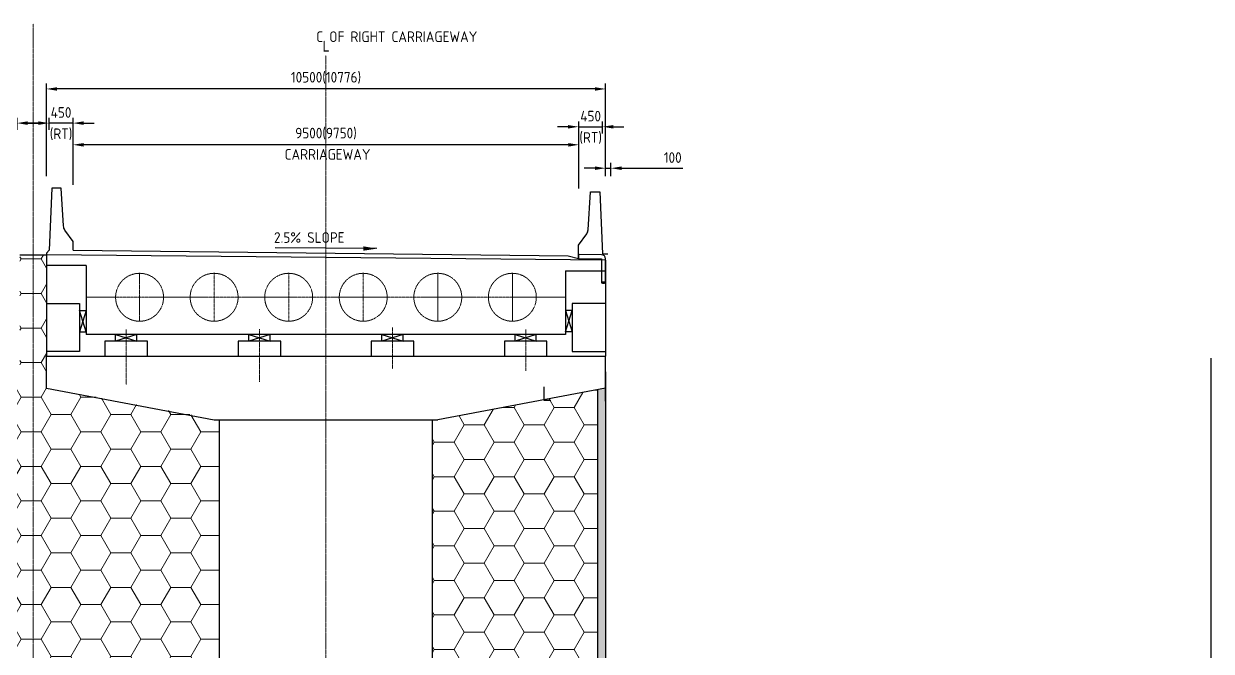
# Model space of a CAD drawing. Header units: millimetres. Extents: x 207528 to 778454, y -364692 to 101323.
# Drawn here: x 529849 to 552147, y -246213 to -234424 of the extents above; entities that cross this region are included whole.
import ezdxf

# ---------------------------------------------------------------- set-up
doc = ezdxf.new("R2010")
doc.units = ezdxf.units.MM
doc.linetypes.add('CENTER', pattern=[2, 1.25, -0.25, 0.25, -0.25])
doc.linetypes.add('HIDDEN', pattern=[0.375, 0.25, -0.125])
for name, color, linetype in [('01_1_sect-16 p&p ch-km 79260 to 84100$0$0-35-Curve-Text', 1, 'Continuous'), ('Dimension', 253, 'Continuous'), ('hatch', 253, 'Continuous'), ('Proposed ROW', 241, 'MNEW'), ('Structure Main', 3, 'Continuous')]:
    doc.layers.add(name, color=color, linetype=linetype)
for name, color, linetype, lineweight in [('centreline', 1, 'CENTER', 0), ('DWG', 7, 'Continuous', 30), ('Structure', 7, 'Continuous', 30), ('Structure int.', 255, 'Continuous', 0), ('Text 2mm', 1, 'Continuous', 20), ('Text small', 1, 'Continuous', 20)]:
    doc.layers.add(name, color=color, linetype=linetype, lineweight=lineweight)
doc.styles.add('isocp 100', font='isocp.shx', dxfattribs={"height": 200})
doc.styles.add('ROMANS', font='romans')
doc.styles.add('S', font='romans.shx')
doc.styles.get("Standard").update_dxf_attribs({"font": 'arial.ttf'})
doc.linetypes.add('MNEW', pattern='A,26.152623,-1.048632,["PROW",Standard,S=1.75,R=0,X=0,Y=-0.975095],-7.693777,26.152623', length=61.047655)
doc.dimstyles.new('NH30A_100', dxfattribs={"dimscale": 100, "dimtxt": 2, "dimasz": 2, "dimexe": 1, "dimexo": 1, "dimgap": 1, "dimtad": 1, "dimdec": 0, "dimdsep": 46, "dimtxsty": 'isocp 100', "dimcen": 0.5, "dimclrd": 47, "dimclre": 47, "dimclrt": 1, "dimadec": 0, "dimazin": 0, "dimtfac": 1, "dimtdec": 0, "dimtmove": 0, "dimatfit": 3, "dimfxl": 1, "dimtolj": 1, "dimtzin": 0, "dimarcsym": 0})
doc.dimstyles.new('PS', dxfattribs={"dimscale": 0, "dimtxt": 2, "dimasz": 2, "dimexe": 1, "dimexo": 1, "dimgap": 1, "dimtad": 1, "dimdec": 0, "dimzin": 0, "dimdsep": 46, "dimtxsty": 'ROMANS', "dimcen": 1, "dimdle": 1, "dimclrd": 1, "dimclre": 1, "dimclrt": 7, "dimadec": 0, "dimazin": 0, "dimtfac": 1, "dimtdec": 0, "dimtmove": 2, "dimatfit": 3, "dimfxl": 200, "dimtvp": 250, "dimtolj": 1, "dimtzin": 0, "dimarcsym": 0})

# ---------------------------------------------------------------- blocks, each defined once
blk = doc.blocks.new('*D623')
at = {"layer": 'Defpoints', "color": 0, "transparency": 16777216}
for p in [(530774, -236698), (530774, -237389, -1), (540274, -237389, 0)]:
    blk.add_point(p, dxfattribs=at)
at = {"layer": 'Text small', "color": 47, "lineweight": -2, "transparency": 16777216}
for p, q in [((530774, -237289), (530774, -236598)), ((540074, -236698), (530974, -236698)), ((540274, -237289), (540274, -236598))]:
    blk.add_line(p, q, dxfattribs=at)
at = {"layer": 'Text small', "color": 47, "transparency": 16777216}
for points in [[(530974, -236665), (530974, -236732), (530774, -236698)], [(540074, -236665), (540074, -236732), (540274, -236698)]]:
    blk.add_solid(points, dxfattribs=at)
at = {"layer": 'Text small', "color": 1, "transparency": 16777216, "insert": (535524, -236488), "char_height": 200, "attachment_point": 5, "rotation": 360, "style": 'isocp 100'}
blk.add_mtext('\\A1;9500(9750)', dxfattribs=at)
blk = doc.blocks.new('*D615')
at = {"layer": 'Defpoints', "color": 0, "transparency": 16777216}
for p in [(530274, -235649), (530274, -237389, -1), (540774, -237389, 0)]:
    blk.add_point(p, dxfattribs=at)
at = {"layer": 'Text small', "color": 47, "lineweight": -2, "transparency": 16777216}
for p, q in [((530274, -237289), (530274, -235549)), ((540574, -235649), (530474, -235649)), ((540774, -237289), (540774, -235549))]:
    blk.add_line(p, q, dxfattribs=at)
at = {"layer": 'Text small', "color": 47, "transparency": 16777216}
for points in [[(530474, -235616), (530474, -235682), (530274, -235649)], [(540574, -235616), (540574, -235682), (540774, -235649)]]:
    blk.add_solid(points, dxfattribs=at)
at = {"layer": 'Text small', "color": 1, "transparency": 16777216, "insert": (535524, -235439), "char_height": 200, "attachment_point": 5, "style": 'isocp 100'}
blk.add_mtext('\\A1;10500(10776)', dxfattribs=at)
blk = doc.blocks.new('*D786')
at = {"layer": 'Defpoints', "color": 0, "transparency": 16777216}
for p in [(529724, -236291), (529724, -236518), (529274, -237549)]:
    blk.add_point(p, dxfattribs=at)
at = {"layer": 'Text small', "color": 47, "lineweight": -2, "transparency": 16777216}
for p, q in [((529074, -236291), (528874, -236291)), ((529274, -237449), (529274, -236191)), ((529274, -236291), (529724, -236291)), ((529724, -236418), (529724, -236191)), ((529924, -236291), (530124, -236291))]:
    blk.add_line(p, q, dxfattribs=at)
at = {"layer": 'Text small', "color": 47, "transparency": 16777216}
for points in [[(529074, -236257), (529074, -236324), (529274, -236291)], [(529924, -236257), (529924, -236324), (529724, -236291)]]:
    blk.add_solid(points, dxfattribs=at)
at = {"layer": 'Text small', "color": 1, "transparency": 16777216, "char_height": 200, "attachment_point": 5, "style": 'isocp 100'}
for s, insert in [('\\A1;450', (529499, -236091)), ('\\A1;(RT)', (529499, -236501))]:
    blk.add_mtext(s, dxfattribs=dict(at, insert=insert))
blk = doc.blocks.new('*D787')
at = {"layer": 'Defpoints', "color": 0, "transparency": 16777216}
for p in [(540719, -236360), (540719, -236587), (540269, -237618)]:
    blk.add_point(p, dxfattribs=at)
at = {"layer": 'Text small', "color": 47, "lineweight": -2, "transparency": 16777216}
for p, q in [((540069, -236360), (539869, -236360)), ((540269, -237518), (540269, -236260)), ((540269, -236360), (540719, -236360)), ((540719, -236487), (540719, -236260)), ((540919, -236360), (541119, -236360))]:
    blk.add_line(p, q, dxfattribs=at)
at = {"layer": 'Text small', "color": 47, "transparency": 16777216}
for points in [[(540069, -236327), (540069, -236393), (540269, -236360)], [(540919, -236327), (540919, -236393), (540719, -236360)]]:
    blk.add_solid(points, dxfattribs=at)
at = {"layer": 'Text small', "color": 1, "transparency": 16777216, "char_height": 200, "attachment_point": 5, "style": 'isocp 100'}
for s, insert in [('\\A1;450', (540494, -236160)), ('\\A1;(RT)', (540494, -236570))]:
    blk.add_mtext(s, dxfattribs=dict(at, insert=insert))
blk = doc.blocks.new('*D807')
at = {"layer": 'Defpoints', "color": 0, "transparency": 16777216}
for p in [(530324, -236291), (530324, -236518), (530774, -237549)]:
    blk.add_point(p, dxfattribs=at)
at = {"layer": 'Text small', "color": 47, "lineweight": -2, "transparency": 16777216}
for p, q in [((530124, -236291), (529924, -236291)), ((530324, -236418), (530324, -236191)), ((530774, -236291), (530324, -236291)), ((530774, -237449), (530774, -236191)), ((530974, -236291), (531174, -236291))]:
    blk.add_line(p, q, dxfattribs=at)
at = {"layer": 'Text small', "color": 47, "transparency": 16777216}
for points in [[(530124, -236257), (530124, -236324), (530324, -236291)], [(530974, -236257), (530974, -236324), (530774, -236291)]]:
    blk.add_solid(points, dxfattribs=at)
at = {"layer": 'Text small', "color": 1, "transparency": 16777216, "char_height": 200, "attachment_point": 5, "style": 'isocp 100'}
for s, insert in [('\\A1;450', (530549, -236091)), ('\\A1;(RT)', (530549, -236501))]:
    blk.add_mtext(s, dxfattribs=dict(at, insert=insert))
blk = doc.blocks.new('*D810')
at = {"layer": 'Defpoints', "color": 0, "transparency": 16777216}
for p in [(540774, -237138), (540774, -237389), (540874, -237389)]:
    blk.add_point(p, dxfattribs=at)
at = {"layer": 'Text small', "color": 47, "lineweight": -2, "transparency": 16777216}
for p, q in [((540574, -237138), (540374, -237138)), ((540774, -237289), (540774, -237038)), ((540774, -237138), (540874, -237138)), ((540874, -237289), (540874, -237038)), ((541074, -237138), (542224, -237138))]:
    blk.add_line(p, q, dxfattribs=at)
at = {"layer": 'Text small', "color": 47, "transparency": 16777216}
for points in [[(540574, -237105), (540574, -237171), (540774, -237138)], [(541074, -237105), (541074, -237171), (540874, -237138)]]:
    blk.add_solid(points, dxfattribs=at)
at = {"layer": 'Text small', "color": 1, "transparency": 16777216, "insert": (541749, -236938), "char_height": 200, "attachment_point": 5, "style": 'isocp 100'}
blk.add_mtext('\\A1;     100', dxfattribs=at)

msp = doc.modelspace()

# ---------------------------------------------------------------- hatches: boundary and pattern name
h = msp.add_hatch(color=9)
h.dxf.hatch_style = 1
h.paths.add_polyline_path([(540773.7, -251145), (540623.7, -251145), (540623.7, -241296), (540773.7, -241267.4)])
at = {"layer": '01_1_sect-16 p&p ch-km 79260 to 84100$0$0-35-Curve-Text', "lineweight": 0}
h = msp.add_hatch(dxfattribs=at)
h.set_pattern_fill('HONEY', color=8, scale=3000)
h.set_pattern_definition([(0, (974172.5, -304443.83), (562.5, 324.75953), [375, -750]), (120, (974172.5, -304443.83), (-562.5, 324.75953), [375, -750]), (60, (974172.5, -304443.83), (1e-13, 649.51905), [-750, 375])])
h.paths.add_polyline_path([(533523.8, -241867.4), (533523.7, -241867.4), (530273.7, -241267.4), (530273.7, -238762.5), (529773.7, -238762.5), (529773.7, -241264.1), (526623.7, -241867.4), (526523.7, -241867.4), (526523.5, -251138.2), (533523.6, -251148.7)])
h = msp.add_hatch(dxfattribs=at)
h.set_pattern_fill('HONEY', color=8, scale=3000)
h.set_pattern_definition([(0, (1035932.8, -318927.1), (562.5, 324.75953), [375, -750]), (120, (1035932.8, -318927.1), (-562.5, 324.75953), [375, -750]), (60, (1035932.8, -318927.1), (1e-13, 649.51905), [-750, 375])])
h.paths.add_polyline_path([(537523.7, -241867.4), (537623.7, -241867.4), (540623.7, -241296), (540639.9, -251143.5), (537539.9, -251143.5)])

# ---------------------------------------------------------------- linework, layer by layer
at = {"layer": '01_1_sect-16 p&p ch-km 79260 to 84100$0$0-35-Curve-Text', "color": 18, "true_color": 0x000000}
for p, q in [((530273.7, -238734.5, -3203.1), (530273.7, -240667.4, 206655.5)), ((531023.7, -238963.4, 125980.7), (530273.7, -238963.3, 22993.2)), ((540773.7, -238862.5), (540773.7, -239063.3)), ((540023.7, -239063.3, 0), (540773.7, -239063.3)), ((540773.7, -239063.3), (540773.7, -240667.4, 183662.3))]:
    msp.add_line(p, q, dxfattribs=at)
at = {"layer": 'centreline', "color": 18, "lineweight": 0, "ltscale": 0.1, "true_color": 0x000000}
msp.add_line((530023.7, -257190.5, -166.3), (530023.7, -234423.9), dxfattribs=at)
at = {"layer": 'centreline', "color": 8, "lineweight": 0, "ltscale": 0.1}
for p, q in [((535523.7, -253034.1, -3.9), (535523.7, -235019.8, 0.1)), ((532023.7, -239112.6, -0.8), (532023.7, -240012.6, -0.8)), ((531023.7, -239562.6, 165024.8), (540023.7, -239562.5, -4715))]:
    msp.add_line(p, q, dxfattribs=at)
at = {"layer": 'centreline', "color": 8, "lineweight": 0, "ltscale": 0.09}
for p, q in [((533423.7, -239112.6, -0.8), (533423.7, -240012.6, -0.8)), ((534823.7, -239112.6, -0.8), (534823.7, -240012.6, -0.8)), ((536223.7, -239112.5, -0.9), (536223.7, -240012.5, -0.9))]:
    msp.add_line(p, q, dxfattribs=at)
at = {"layer": 'centreline', "color": 18, "ltscale": 10, "true_color": 0x000000}
for p, q in [((536773.7, -240128.8, -1.1), (536773.7, -240909.4, -1.1)), ((531773.7, -240165.5, -1.1), (531773.7, -241209.9, -1.1)), ((534273.7, -240163.7, -1.1), (534273.7, -241149.5, -1.1)), ((539273.7, -240165.5, -1.1), (539273.7, -240946.2, -1.1))]:
    msp.add_line(p, q, dxfattribs=at)
at = {"layer": 'DWG', "color": 18, "lineweight": -2, "true_color": 0x000000}
for p, q in [((530898.7, -239812.3, 22993.2), (531023.7, -239812.3, 22993.2)), ((540148.7, -239812.3, 0), (540023.7, -239812.3, 0)), ((530898.7, -240212.3, 22993.2), (531023.7, -240212.3, 22993.2)), ((531573.7, -240387.5, -183663.4), (531573.7, -240262.5, -183663.4)), ((531973.7, -240387.5, -183663.4), (531973.7, -240262.5, -183663.4)), ((534073.7, -240387.5, -183663.4), (534073.7, -240262.5, -183663.4)), ((534473.7, -240387.5, -183663.4), (534473.7, -240262.5, -183663.4)), ((536573.7, -240387.5, -183663.4), (536573.7, -240262.5, -183663.4)), ((536973.7, -240387.5, -183663.4), (536973.7, -240262.5, -183663.4)), ((539073.7, -240387.5, -183663.4), (539073.7, -240262.5, -183663.4)), ((539473.7, -240387.5, -183663.4), (539473.7, -240262.5, -183663.4)), ((540148.7, -240212.3, 0), (540023.7, -240212.3, 0))]:
    msp.add_line(p, q, dxfattribs=at)
for points, elevation in [([(530273.7, -239676.7), (530898.7, -239680), (530898.7, -240583.2), (530273.7, -240579.9)], 22993.2), ([(540773.7, -239676.7), (540148.7, -239680), (540148.7, -240583.2), (540773.7, -240579.9)], 0), ([(532173.7, -240662.1), (532173.7, -240387.5), (531373.7, -240387.5), (531373.7, -240662.1)], -1.1), ([(534673.7, -240662.1), (534673.7, -240387.5), (533873.7, -240387.5), (533873.7, -240662.1)], -1.1), ([(537173.7, -240662.2), (537173.7, -240387.5), (536373.7, -240387.5), (536373.7, -240662.2)], -1.1), ([(539673.7, -240662.1), (539673.7, -240387.5), (538873.7, -240387.5), (538873.7, -240662.1)], -1.1)]:
    msp.add_lwpolyline(points, dxfattribs=dict(at, elevation=elevation))
at = {"layer": 'hatch', "color": 18, "lineweight": -2, "true_color": 0x000000}
for p, q in [((531023.7, -239812.3, 22993.2), (530898.7, -240212.3, 22993.2)), ((531023.7, -240212.3, 22993.2), (530898.7, -239812.3, 22993.2)), ((540023.7, -239812.3, 0), (540148.7, -240212.3, 0)), ((540023.7, -240212.3, 0), (540148.7, -239812.3, 0)), ((531973.7, -240262.5, -183663.4), (531573.7, -240387.5, -183663.4)), ((531573.7, -240262.5, -183663.4), (531973.7, -240387.5, -183663.4)), ((534473.7, -240262.5, -183663.4), (534073.7, -240387.5, -183663.4)), ((534073.7, -240262.5, -183663.4), (534473.7, -240387.5, -183663.4)), ((536973.7, -240262.5, -183663.4), (536573.7, -240387.5, -183663.4)), ((536573.7, -240262.5, -183663.4), (536973.7, -240387.5, -183663.4)), ((539473.7, -240262.5, -183663.4), (539073.7, -240387.5, -183663.4)), ((539073.7, -240262.5, -183663.4), (539473.7, -240387.5, -183663.4))]:
    msp.add_line(p, q, dxfattribs=at)
at = {"layer": 'Proposed ROW', "lineweight": -3, "ltscale": 3, "elevation": -410.7, "flags": 128}
msp.add_lwpolyline([(552147.2, -252546.8), (552147.2, -240704)], dxfattribs=at)
at = {"layer": 'Structure', "color": 18, "true_color": 0x000000}
for p, q in [((529773.7, -238762.5, -166.3), (530273.7, -238762.5, -166.3)), ((540773.7, -240964.1, -8218), (540773.7, -251145, 394)), ((540623.7, -241296, -7936), (540623.7, -251145, 393.9))]:
    msp.add_line(p, q, dxfattribs=at)
at = {"layer": 'Structure', "elevation": -0.6}
msp.add_lwpolyline([(530773.7, -238680.3), (530773.7, -238515.3), (530622.7, -238299.6, -0.1368849), (530595.9, -238223.5), (530548.7, -237515.3), (530373.7, -237515.3), (530323.7, -238680.3), (530273.7, -238734.5)], format="xyb", dxfattribs=at)
at = {"layer": 'Structure'}
msp.add_lwpolyline([(540268.7, -238749.5), (540268.7, -238584.5), (540419.7, -238368.8, 0.1368849), (540446.5, -238292.8), (540493.7, -237584.5), (540668.7, -237584.5), (540718.7, -238749.5), (540818.7, -238749.5)], format="xyb", dxfattribs=at)
at = {"layer": 'Structure int.', "color": 8, "linetype": 'HIDDEN', "lineweight": 0, "ltscale": 3}
msp.add_line((537623.7, -239112.5, -0.9), (537623.7, -240012.5, -0.9), dxfattribs=at)
at = {"layer": 'Structure int.', "color": 18, "linetype": 'HIDDEN', "ltscale": 3, "true_color": 0x000000}
msp.add_line((539023.7, -239112.5, -0.9), (539023.7, -240012.5, -0.9), dxfattribs=at)
at = {"layer": 'Structure int.', "color": 8, "linetype": 'HIDDEN', "lineweight": 0, "ltscale": 2}
for centre in [(532023.7, -239562.6, -0.8), (533423.7, -239562.6, -0.8), (534823.7, -239562.6, -0.8), (536223.7, -239562.5, -0.9), (537623.7, -239562.5, -0.9), (539023.7, -239562.5, -0.9)]:
    msp.add_circle(centre, 450, dxfattribs=at)
at = {"layer": 'Structure Main', "color": 18, "true_color": 0x000000}
for p, q in [((540773.7, -238862.5), (530273.7, -238762.5, 22993.2)), ((530773.7, -238680.3, -0.6), (540073.6, -238782.5)), ((540073.6, -238782.5), (540268.7, -238833.2)), ((540268.7, -238834.5), (540268.7, -238749.5)), ((540268.7, -238749.5), (540273.7, -238749.5)), ((540268.7, -238759.5), (540273.7, -238759.5)), ((540268.7, -238769.5), (540273.7, -238769.5)), ((540268.7, -238779.5), (540273.7, -238779.5)), ((540268.7, -238789.5), (540273.7, -238789.5)), ((540268.7, -238799.5), (540273.7, -238799.5)), ((540268.7, -238809.5), (540273.7, -238809.5)), ((540273.7, -238834.5), (540273.7, -238749.5)), ((531023.7, -238963.4, 160309.8), (531023.7, -240262.6, 160309.8)), ((540268.7, -238819.5), (540273.7, -238819.5)), ((540273.7, -238834.5), (540268.7, -238834.5)), ((540023.7, -239063.3, 0), (540023.7, -240262.5, 0)), ((540023.7, -240262.5, -2524.2), (531023.7, -240262.6, 162834)), ((530273.7, -240696.2, 22993.2), (530273.7, -240667.4, 22993.2)), ((530273.7, -241267.4, 206655.5), (530273.7, -240667.4, 22993.2)), ((530273.7, -240667.4, 206655.5), (540773.7, -240667.4, 183662.3)), ((540773.7, -241517.4), (540773.7, -240667.4)), ((540773.7, -241267.4), (540773.7, -240667.4)), ((530273.7, -241267.4, 206655.5), (533423.7, -241867.4, 0.7)), ((540773.7, -241267.4, 183662.4), (537623.7, -241867.4, 0.7)), ((540773.7, -241267.4, 183662.4), (540773.7, -250643.5)), ((540773.7, -241267.4, 183662.4), (540773.7, -251145, -9823.1)), ((540623.7, -241296, 183072.8), (540623.7, -251145, -9853)), ((533423.7, -241867.4, 0.7), (537623.7, -241867.4, 0.7)), ((533523.7, -251143.5, -3.5), (533523.7, -241867.4, 0.7)), ((537523.7, -251143.5, -3.5), (537523.7, -241867.4, 0.7))]:
    msp.add_line(p, q, dxfattribs=at)
msp.add_lwpolyline([(540773.7, -239288.3), (540773.7, -238838.3, 0.4139371), (540698.7, -238763.3), (540273.7, -238759.5)], format="xyb", dxfattribs=at)
msp.add_lwpolyline([(540273.7, -238834.5), (540698.7, -238838.3), (540698.7, -239288.3)], dxfattribs=at)
for centre, start, end in [((540736.2, -239359.3, 0.2), 62.14941, 117.85059), ((540736.2, -239217.3, 0.2), 242.14941, 297.85059)]:
    msp.add_arc(centre, 80.3, start, end, dxfattribs=at)

# ---------------------------------------------------------------- texts
at = {"layer": 'Text 2mm', "color": 18, "ltscale": 0.08, "true_color": 0x000000, "style": 'S'}
msp.add_text('L', height=250, dxfattribs=at).set_placement((539572, -241494.7, 0.3))
at = {"layer": 'Text small', "style": 'isocp 100'}
for s, p in [('C OF RIGHT CARRIAGEWAY ', (535342.2, -234767.4, 183662.9)), ('L', (535461.5, -234943.6, 183662.9)), ('L', (535461.5, -234948.9, 183662.9)), ('2.5%%% SLOPE', (534548.6, -238540.1, -0.7))]:
    msp.add_text(s, height=200, dxfattribs=at).set_placement(p)
at = {"layer": 'Text small', "insert": (536359.9, -236778, 0.3), "char_height": 200, "attachment_point": 3, "style": 'isocp 100'}
msp.add_mtext_dynamic_manual_height_columns('CARRIAGEWAY', width=6259.417, gutter_width=1000, heights=[0], dxfattribs=at)

# ---------------------------------------------------------------- dimensions: what is measured, and where the dimension line sits
at = {"layer": 'Text small'}
dim = msp.add_linear_dim(base=(530273.7, -235649, 0.3), p1=(540773.7, -237389.2), p2=(530273.7, -237389.2, -0.6), angle=180, text='<>(10776)', dimstyle='NH30A_100', dxfattribs=at)
dim.commit()
dim.dimension.update_dxf_attribs({"geometry": '*D615', "text_midpoint": (535523.7, -235439, 0.3)})
for base, p1, p2, picture, middle in [((529723.7, -236290.7, -0.6), (529273.9, -237548.7, -0.6), (529723.7, -236518.1, -0.6), '*D786', (529498.8, -236290.7, -0.6)), ((540718.7, -236360), (540268.9, -237617.9), (540718.7, -236587.3), '*D787', (540493.8, -236360))]:
    dim = msp.add_linear_dim(base=base, p1=p1, p2=p2, text='450\\X(RT)', dimstyle='NH30A_100', dxfattribs=at)
    dim.commit()
    dim.dimension.update_dxf_attribs({"geometry": picture, "text_midpoint": middle, "dimtype": 160})
for base, p1, p2, text, picture, middle, dimtype in [((530323.7, -236290.7, -0.6), (530773.6, -237548.7, -0.6), (530323.7, -236518.1, -0.6), '450\\X(RT)', '*D807', (530548.7, -236290.7, -0.6), 160), ((540773.7, -237137.9), (540873.6, -237389.2), (540773.7, -237389.2), '     <>', '*D810', (541748.7, -237137.9), 161)]:
    dim = msp.add_linear_dim(base=base, p1=p1, p2=p2, angle=180, text=text, dimstyle='NH30A_100', dxfattribs=at)
    dim.commit()
    dim.dimension.update_dxf_attribs({"geometry": picture, "text_midpoint": middle, "dimtype": dimtype})
dim = msp.add_aligned_dim(p1=(540273.7, -237389.2), p2=(530773.7, -237389.2, -0.6), distance=-691, text='<>(9750)', dimstyle='NH30A_100', dxfattribs=at)
dim.commit()
dim.dimension.update_dxf_attribs({"geometry": '*D623', "text_midpoint": (535523.7, -236488.2, 0.3)})

# ---------------------------------------------------------------- leaders
at = {"layer": 'Dimension', "color": 18, "lineweight": -2, "true_color": 0x000000}
msp.add_leader([(536477.1, -238648.4, -0.7), (534570.4, -238636.8, -0.7)], dimstyle='PS', override={"dimscale": 125, "dimtxt": 2, "dimclrd": 0}, dxfattribs=at)

doc.saveas('drawing.dxf')
